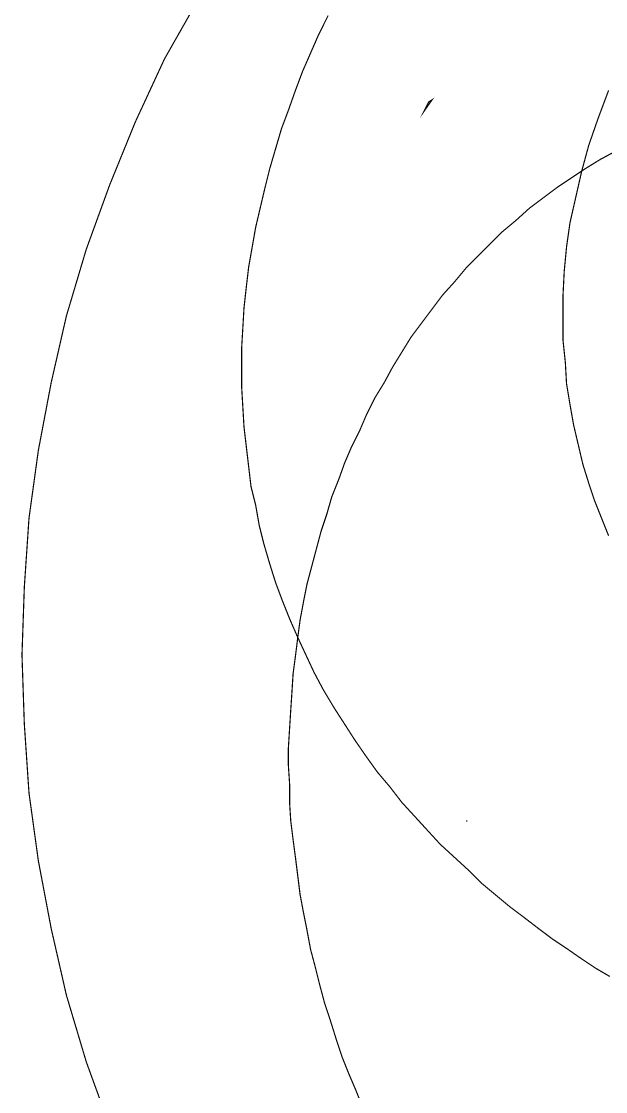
# Model space of a CAD drawing. Extents: x 475 to 2724, y -1 to 2248.
# Drawn here: x 475 to 975, y 751 to 1666 of the extents above; entities that cross this region are included whole.
import ezdxf

# ---------------------------------------------------------------- set-up
doc = ezdxf.new("R2010")
doc.units = 0
doc.layers.get('0').update_dxf_attribs({"color": 8, "linetype": 'CONTINUOUS'})

msp = doc.modelspace()

# ---------------------------------------------------------------- linework, layer by layer
at = {"color": 7, "const_width": 1}
for points in [[(627, 1685), (598, 1634), (573, 1580), (551, 1526), (531, 1471), (514, 1414), (501, 1357), (490, 1299), (482, 1241), (478, 1182), (476, 1124), (478, 1065), (482, 1006), (490, 948), (501, 890), (514, 833), (531, 776), (551, 721)], [(738, 1671), (730, 1655), (723, 1639), (716, 1623), (710, 1607), (704, 1590), (698, 1574), (693, 1557), (688, 1540), (684, 1524), (680, 1507), (676, 1490), (673, 1473), (670, 1456), (668, 1439), (666, 1421), (665, 1404), (664, 1387), (664, 1370), (664, 1353), (665, 1336), (666, 1319), (668, 1302), (670, 1285), (672, 1268), (676, 1252), (679, 1235), (683, 1219), (688, 1202), (693, 1186), (699, 1170), (705, 1155), (712, 1139), (719, 1124), (726, 1109), (734, 1094), (743, 1079), (752, 1065), (761, 1051), (770, 1038), (780, 1024), (791, 1011), (801, 998), (812, 986), (823, 974), (834, 962), (846, 951), (858, 940), (869, 929), (881, 919), (893, 909), (905, 900), (918, 890), (930, 881), (942, 873), (955, 864), (967, 856), (979, 849)], [(978, 1607), (969, 1583), (961, 1560), (955, 1538), (950, 1516), (945, 1494), (942, 1473), (940, 1452), (939, 1432), (939, 1412), (939, 1393), (941, 1374), (942, 1356), (945, 1338), (948, 1321), (952, 1304), (956, 1287), (961, 1271), (966, 1256), (972, 1241), (978, 1226)], [(768, 736), (762, 751), (756, 765), (750, 780), (745, 795), (740, 811), (735, 826), (731, 841), (727, 857), (723, 872), (720, 888), (717, 903), (714, 919), (712, 935), (710, 951), (708, 966), (706, 982), (705, 998), (705, 1014), (704, 1029), (704, 1045), (705, 1061), (706, 1077), (707, 1092), (708, 1108), (710, 1123), (712, 1139), (714, 1154), (717, 1170), (720, 1185), (724, 1200), (728, 1215), (732, 1230), (737, 1245), (741, 1259), (747, 1274), (752, 1288), (758, 1302), (765, 1316), (771, 1330), (778, 1344), (786, 1357), (793, 1370), (801, 1383), (809, 1396), (818, 1408), (827, 1420), (836, 1432), (846, 1443), (856, 1455), (866, 1465), (877, 1476), (887, 1486), (899, 1496), (910, 1506), (922, 1515), (934, 1524), (946, 1532), (958, 1540), (971, 1548), (984, 1555)]]:
    msp.add_lwpolyline(points, dxfattribs=at)
at = {"color": 94, "const_width": 1}
for points in [[(855, 1649), (855, 1649)], [(850, 1644), (850, 1644)], [(828, 1605), (828, 1605)], [(820, 1589), (824, 1597), (827, 1599), (820, 1589)], [(842, 1599), (842, 1599)], [(774, 1581), (774, 1581)], [(827, 1562), (827, 1562)], [(895, 1557), (895, 1557)], [(768, 1555), (768, 1555)], [(884, 1541), (884, 1541)], [(824, 1537), (824, 1537)], [(878, 1536), (878, 1536)], [(881, 1533), (881, 1533)], [(869, 1516), (869, 1516)], [(871, 1517), (871, 1517)], [(862, 1505), (862, 1505)], [(746, 1498), (746, 1498)], [(734, 1454), (734, 1454)], [(752, 1382), (752, 1382)], [(695, 1313), (695, 1313)], [(748, 1277), (748, 1277)], [(763, 1179), (763, 1179)], [(856, 982), (857, 982), (856, 982)]]:
    msp.add_lwpolyline(points, dxfattribs=at)

doc.saveas('drawing.dxf')
